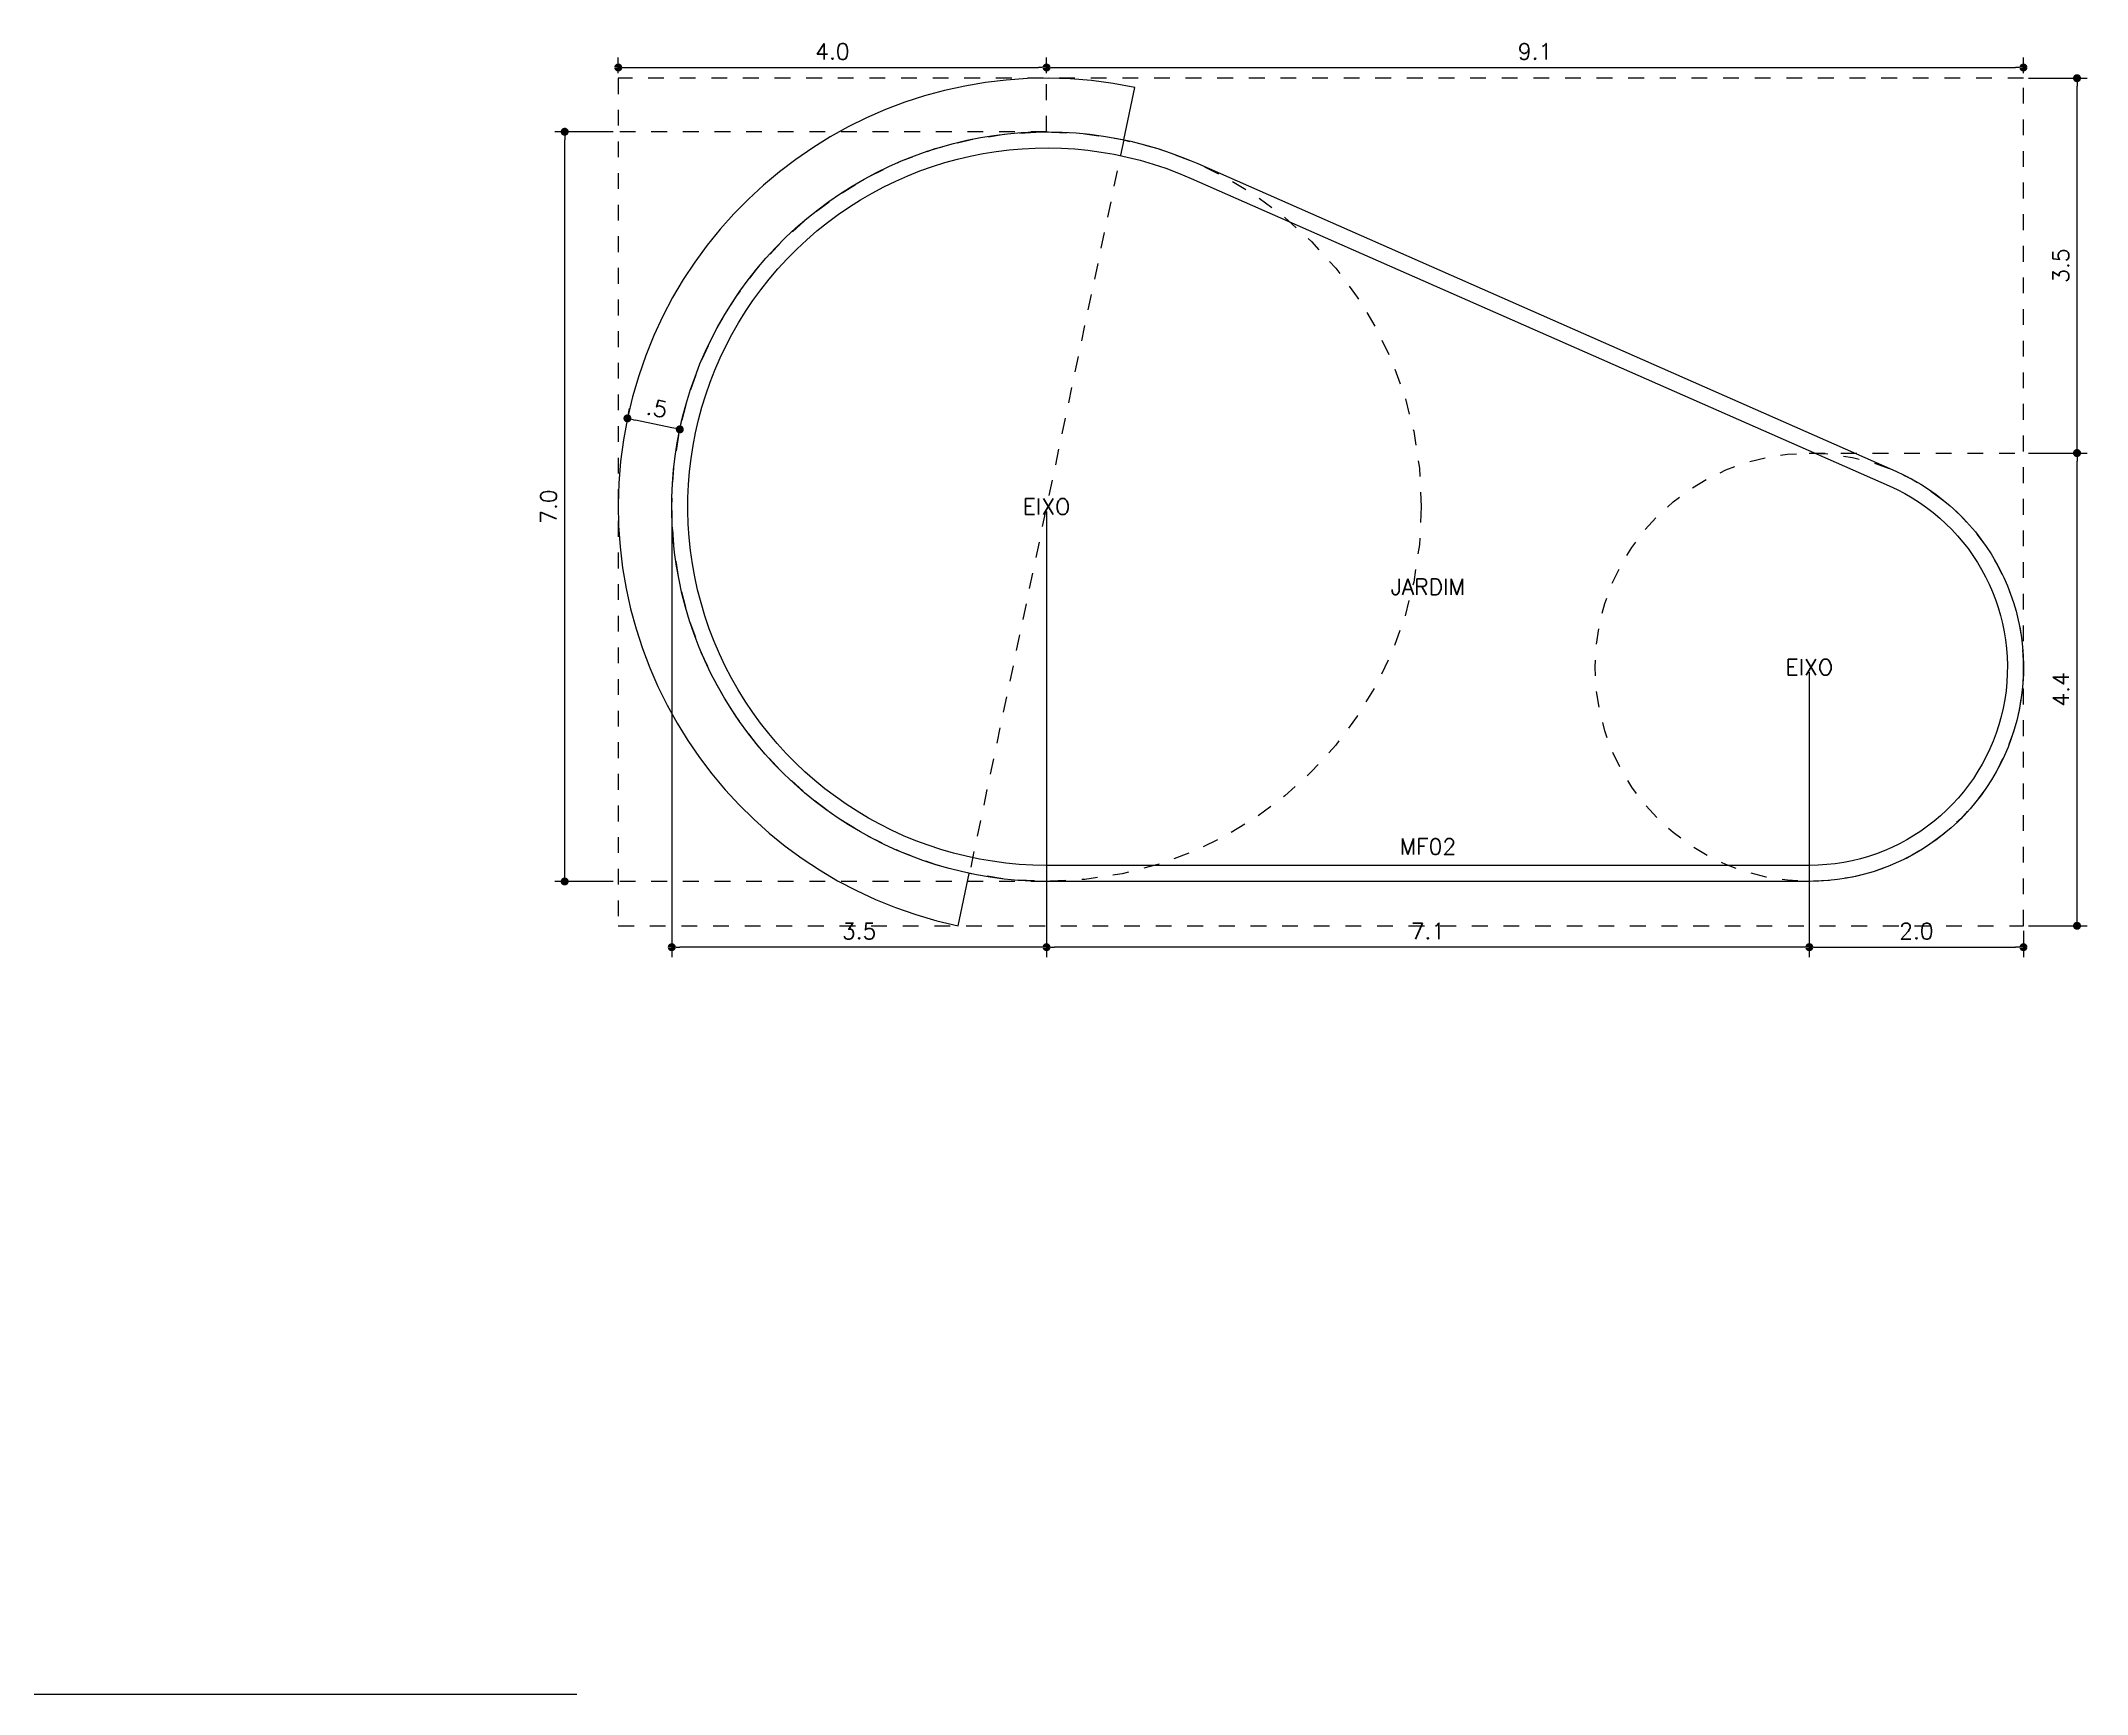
# Model space of a CAD drawing. Extents: x 387222 to 388513, y 9633222 to 9634061.
# Drawn here: x 387662.79 to 387681.9, y 9633447.63 to 9633463.07 of the extents above; entities that cross this region are included whole.
import ezdxf
from ezdxf.enums import TextEntityAlignment as Align

# ---------------------------------------------------------------- set-up
doc = ezdxf.new("R2010")
doc.units = 0
doc.header["$LTSCALE"] = 0.049213
doc.header["$PDSIZE"] = -2.5
doc.linetypes.add('ACAD_PROJEÇÃO', pattern=[0.2, 0.1, -0.1])
doc.layers.get('Defpoints').update_dxf_attribs({"color": 8})
for name, color, linetype in [('AI-Cotas', 12, 'Continuous'), ('AI-Texto', 2, 'Continuous'), ('BANCO', 2, 'Continuous'), ('MEIO-FIO', 3, 'Continuous'), ('PROJEÇÃO', 8, 'ACAD_PROJEÇÃO')]:
    doc.layers.add(name, color=color, linetype=linetype)
doc.styles.add('RS75', font='romans.shx', dxfattribs={"height": 0.15})
doc.dimstyles.new('Cota 75', dxfattribs={"dimscale": 0.075, "dimtxt": 0.15, "dimasz": 1, "dimexe": 1.25, "dimexo": 0.625, "dimgap": 1, "dimtad": 1, "dimzin": 4, "dimdsep": 46, "dimtxsty": 'RS75', "dimblk": 'DOT', "dimcen": 0.1, "dimclrt": 2, "dimadec": 0, "dimazin": 0, "dimtfac": 1, "dimtix": 1, "dimtmove": 0, "dimatfit": 3, "dimldrblk": 'DOT', "dimfxl": 1, "dimarcsym": 0})

# ---------------------------------------------------------------- blocks, each defined once
blk = doc.blocks.new('_Dot')
at = {"color": 0, "linetype": 'ByBlock', "lineweight": -2}
blk.add_line((-0.5, 0), (-1, 0), dxfattribs=at)
at = {"color": 0, "linetype": 'ByBlock', "const_width": 0.5}
blk.add_lwpolyline([(-0.25, 0, 1), (0.25, 0, 1)], format="xyb", close=True, dxfattribs=at)
blk = doc.blocks.new('*D90')
at = {"layer": 'AI-Cotas', "color": 0, "lineweight": -2, "transparency": 16777216}
for p, q in [((387679.306, 9633457.171), (387679.306, 9633454.51)), ((387681.306, 9633454.757), (387681.306, 9633454.51)), ((387679.381, 9633454.604), (387681.231, 9633454.604))]:
    blk.add_line(p, q, dxfattribs=at)
at = {"layer": 'Defpoints', "color": 0, "transparency": 16777216}
for p in [(387679.306, 9633457.218), (387681.306, 9633454.804), (387681.306, 9633454.604)]:
    blk.add_point(p, dxfattribs=at)
at = {"layer": 'AI-Cotas', "color": 0, "lineweight": -2, "transparency": 16777216, "xscale": 0.075, "yscale": 0.075, "zscale": 0.075, "rotation": 180}
blk.add_blockref('_Dot', (387679.306, 9633454.604), dxfattribs=at)
at = {"layer": 'AI-Cotas', "color": 0, "lineweight": -2, "transparency": 16777216, "xscale": 0.075, "yscale": 0.075, "zscale": 0.075}
blk.add_blockref('_Dot', (387681.306, 9633454.604), dxfattribs=at)
at = {"layer": 'AI-Cotas', "color": 2, "transparency": 16777216, "insert": (387680.306, 9633454.754), "char_height": 0.15, "attachment_point": 5, "style": 'RS75'}
blk.add_mtext('2.0', dxfattribs=at)
blk = doc.blocks.new('*D91')
at = {"layer": 'AI-Cotas', "color": 0, "lineweight": -2, "transparency": 16777216}
for p, q in [((387672.182, 9633458.671), (387672.182, 9633454.51)), ((387679.306, 9633457.171), (387679.306, 9633454.51)), ((387679.231, 9633454.604), (387672.257, 9633454.604))]:
    blk.add_line(p, q, dxfattribs=at)
at = {"layer": 'Defpoints', "color": 0, "transparency": 16777216}
for p in [(387672.182, 9633458.718), (387679.306, 9633457.218), (387672.182, 9633454.604)]:
    blk.add_point(p, dxfattribs=at)
at = {"layer": 'AI-Cotas', "color": 0, "lineweight": -2, "transparency": 16777216, "xscale": 0.075, "yscale": 0.075, "zscale": 0.075, "rotation": 180}
blk.add_blockref('_Dot', (387672.182, 9633454.604), dxfattribs=at)
at = {"layer": 'AI-Cotas', "color": 0, "lineweight": -2, "transparency": 16777216, "xscale": 0.075, "yscale": 0.075, "zscale": 0.075}
blk.add_blockref('_Dot', (387679.306, 9633454.604), dxfattribs=at)
at = {"layer": 'AI-Cotas', "color": 2, "transparency": 16777216, "insert": (387675.744, 9633454.754), "char_height": 0.15, "attachment_point": 5, "style": 'RS75'}
blk.add_mtext('7.1', dxfattribs=at)
blk = doc.blocks.new('*D92')
at = {"layer": 'AI-Cotas', "color": 0, "lineweight": -2, "transparency": 16777216}
for p, q in [((387668.682, 9633458.671), (387668.682, 9633454.51)), ((387672.182, 9633458.671), (387672.182, 9633454.51)), ((387672.107, 9633454.604), (387668.757, 9633454.604))]:
    blk.add_line(p, q, dxfattribs=at)
at = {"layer": 'Defpoints', "color": 0, "transparency": 16777216}
for p in [(387668.682, 9633458.718), (387672.182, 9633458.718), (387668.682, 9633454.604)]:
    blk.add_point(p, dxfattribs=at)
at = {"layer": 'AI-Cotas', "color": 0, "lineweight": -2, "transparency": 16777216, "xscale": 0.075, "yscale": 0.075, "zscale": 0.075, "rotation": 180}
blk.add_blockref('_Dot', (387668.682, 9633454.604), dxfattribs=at)
at = {"layer": 'AI-Cotas', "color": 0, "lineweight": -2, "transparency": 16777216, "xscale": 0.075, "yscale": 0.075, "zscale": 0.075}
blk.add_blockref('_Dot', (387672.182, 9633454.604), dxfattribs=at)
at = {"layer": 'AI-Cotas', "color": 2, "transparency": 16777216, "insert": (387670.432, 9633454.754), "char_height": 0.15, "attachment_point": 5, "style": 'RS75'}
blk.add_mtext('3.5', dxfattribs=at)
blk = doc.blocks.new('*D93')
at = {"layer": 'AI-Cotas', "color": 0, "lineweight": -2, "transparency": 16777216}
for p, q in [((387668.278, 9633459.588), (387668.288, 9633459.634)), ((387668.684, 9633459.454), (387668.342, 9633459.526)), ((387668.767, 9633459.485), (387668.777, 9633459.531))]:
    blk.add_line(p, q, dxfattribs=at)
at = {"layer": 'Defpoints', "color": 0, "transparency": 16777216}
for p in [(387668.268, 9633459.542), (387668.268, 9633459.542), (387668.757, 9633459.439)]:
    blk.add_point(p, dxfattribs=at)
at = {"layer": 'AI-Cotas', "color": 0, "lineweight": -2, "transparency": 16777216, "xscale": 0.075, "yscale": 0.075, "zscale": 0.075}
for p, rotation in [((387668.268, 9633459.542), 168.1095639784114), ((387668.757, 9633459.439), 348.1095639784114)]:
    blk.add_blockref('_Dot', p, dxfattribs=dict(at, rotation=rotation))
at = {"layer": 'AI-Cotas', "color": 2, "transparency": 16777216, "insert": (387668.544, 9633459.637), "char_height": 0.15, "attachment_point": 5, "rotation": 348.1096, "style": 'RS75'}
blk.add_mtext('.5', dxfattribs=at)
blk = doc.blocks.new('*D95')
at = {"layer": 'AI-Cotas', "color": 0, "lineweight": -2, "transparency": 16777216}
for p, q in [((387681.353, 9633459.218), (387681.9, 9633459.218)), ((387681.806, 9633454.879), (387681.806, 9633459.143)), ((387681.353, 9633454.804), (387681.9, 9633454.804))]:
    blk.add_line(p, q, dxfattribs=at)
at = {"layer": 'Defpoints', "color": 0, "transparency": 16777216}
for p in [(387681.306, 9633459.218), (387681.806, 9633459.218), (387681.306, 9633454.804)]:
    blk.add_point(p, dxfattribs=at)
at = {"layer": 'AI-Cotas', "color": 0, "lineweight": -2, "transparency": 16777216, "xscale": 0.075, "yscale": 0.075, "zscale": 0.075}
for p, rotation in [((387681.806, 9633459.218), 90), ((387681.806, 9633454.804), 270)]:
    blk.add_blockref('_Dot', p, dxfattribs=dict(at, rotation=rotation))
at = {"layer": 'AI-Cotas', "color": 2, "transparency": 16777216, "insert": (387681.656, 9633457.011), "char_height": 0.15, "attachment_point": 5, "rotation": 90, "style": 'RS75'}
blk.add_mtext('4.4', dxfattribs=at)
blk = doc.blocks.new('*D96')
at = {"layer": 'AI-Cotas', "color": 0, "lineweight": -2, "transparency": 16777216}
for p, q in [((387681.353, 9633462.718), (387681.9, 9633462.718)), ((387681.806, 9633459.293), (387681.806, 9633462.643)), ((387681.353, 9633459.218), (387681.9, 9633459.218))]:
    blk.add_line(p, q, dxfattribs=at)
at = {"layer": 'Defpoints', "color": 0, "transparency": 16777216}
for p in [(387681.306, 9633462.718), (387681.806, 9633462.718), (387681.306, 9633459.218)]:
    blk.add_point(p, dxfattribs=at)
at = {"layer": 'AI-Cotas', "color": 0, "lineweight": -2, "transparency": 16777216, "xscale": 0.075, "yscale": 0.075, "zscale": 0.075}
for p, rotation in [((387681.806, 9633462.718), 90), ((387681.806, 9633459.218), 270)]:
    blk.add_blockref('_Dot', p, dxfattribs=dict(at, rotation=rotation))
at = {"layer": 'AI-Cotas', "color": 2, "transparency": 16777216, "insert": (387681.656, 9633460.968), "char_height": 0.15, "attachment_point": 5, "rotation": 90, "style": 'RS75'}
blk.add_mtext('3.5', dxfattribs=at)
blk = doc.blocks.new('*D97')
at = {"layer": 'AI-Cotas', "color": 0, "lineweight": -2, "transparency": 16777216}
for p, q in [((387668.182, 9633462.765), (387668.182, 9633462.911)), ((387672.182, 9633462.764), (387672.182, 9633462.911)), ((387668.257, 9633462.818), (387672.107, 9633462.818))]:
    blk.add_line(p, q, dxfattribs=at)
at = {"layer": 'Defpoints', "color": 0, "transparency": 16777216}
for p in [(387668.182, 9633462.718), (387672.182, 9633462.818), (387672.182, 9633462.717)]:
    blk.add_point(p, dxfattribs=at)
at = {"layer": 'AI-Cotas', "color": 0, "lineweight": -2, "transparency": 16777216, "xscale": 0.075, "yscale": 0.075, "zscale": 0.075, "rotation": 180}
blk.add_blockref('_Dot', (387668.182, 9633462.818), dxfattribs=at)
at = {"layer": 'AI-Cotas', "color": 0, "lineweight": -2, "transparency": 16777216, "xscale": 0.075, "yscale": 0.075, "zscale": 0.075}
blk.add_blockref('_Dot', (387672.182, 9633462.818), dxfattribs=at)
at = {"layer": 'AI-Cotas', "color": 2, "transparency": 16777216, "insert": (387670.182, 9633462.968), "char_height": 0.15, "attachment_point": 5, "style": 'RS75'}
blk.add_mtext('4.0', dxfattribs=at)
blk = doc.blocks.new('*D98')
at = {"layer": 'AI-Cotas', "color": 0, "lineweight": -2, "transparency": 16777216}
for p, q in [((387672.182, 9633462.764), (387672.182, 9633462.911)), ((387681.306, 9633462.765), (387681.306, 9633462.911)), ((387672.257, 9633462.818), (387681.231, 9633462.818))]:
    blk.add_line(p, q, dxfattribs=at)
at = {"layer": 'Defpoints', "color": 0, "transparency": 16777216}
for p in [(387672.182, 9633462.717), (387681.306, 9633462.818), (387681.306, 9633462.718)]:
    blk.add_point(p, dxfattribs=at)
at = {"layer": 'AI-Cotas', "color": 0, "lineweight": -2, "transparency": 16777216, "xscale": 0.075, "yscale": 0.075, "zscale": 0.075, "rotation": 180}
blk.add_blockref('_Dot', (387672.182, 9633462.818), dxfattribs=at)
at = {"layer": 'AI-Cotas', "color": 0, "lineweight": -2, "transparency": 16777216, "xscale": 0.075, "yscale": 0.075, "zscale": 0.075}
blk.add_blockref('_Dot', (387681.306, 9633462.818), dxfattribs=at)
at = {"layer": 'AI-Cotas', "color": 2, "transparency": 16777216, "insert": (387676.744, 9633462.968), "char_height": 0.15, "attachment_point": 5, "style": 'RS75'}
blk.add_mtext('9.1', dxfattribs=at)
blk = doc.blocks.new('*D99')
at = {"layer": 'AI-Cotas', "color": 0, "lineweight": -2, "transparency": 16777216}
for p, q in [((387668.136, 9633462.218), (387667.589, 9633462.218)), ((387667.682, 9633455.293), (387667.682, 9633462.143)), ((387668.136, 9633455.218), (387667.589, 9633455.218))]:
    blk.add_line(p, q, dxfattribs=at)
at = {"layer": 'Defpoints', "color": 0, "transparency": 16777216}
for p in [(387667.682, 9633462.218), (387668.182, 9633462.218), (387668.182, 9633455.218)]:
    blk.add_point(p, dxfattribs=at)
at = {"layer": 'AI-Cotas', "color": 0, "lineweight": -2, "transparency": 16777216, "xscale": 0.075, "yscale": 0.075, "zscale": 0.075}
for p, rotation in [((387667.682, 9633462.218), 90), ((387667.682, 9633455.218), 270)]:
    blk.add_blockref('_Dot', p, dxfattribs=dict(at, rotation=rotation))
at = {"layer": 'AI-Cotas', "color": 2, "transparency": 16777216, "insert": (387667.532, 9633458.718), "char_height": 0.15, "attachment_point": 5, "rotation": 90, "style": 'RS75'}
blk.add_mtext('7.0', dxfattribs=at)

msp = doc.modelspace()

# ---------------------------------------------------------------- linework, layer by layer
msp.add_lwpolyline([(387637.222, 9633447.63), (387667.795, 9633447.63)])
at = {"layer": 'BANCO'}
msp.add_lwpolyline([(387672.903, 9633462.143), (387673.007, 9633462.632, 0.999985), (387671.358, 9633454.804), (387671.461, 9633455.293)], format="xyb", dxfattribs=at)
at = {"layer": 'MEIO-FIO'}
msp.add_lwpolyline([(387679.306, 9633455.218), (387672.182, 9633455.218, -1.232486), (387673.594, 9633461.921), (387680.113, 9633459.048, -0.811368), (387679.306, 9633455.218)], format="xyb", dxfattribs=at)
msp.add_lwpolyline([(387679.306, 9633455.368), (387672.182, 9633455.368, -1.232486), (387673.533, 9633461.783), (387680.052, 9633458.911, -0.811368)], format="xyb", close=True, dxfattribs=at)
at = {"layer": 'PROJEÇÃO', "ltscale": 30}
msp.add_lwpolyline([(387668.182, 9633454.804), (387681.306, 9633454.804), (387681.306, 9633462.718), (387668.182, 9633462.718)], close=True, dxfattribs=at)
for points in [[(387672.182, 9633462.218), (387672.182, 9633462.718)], [(387672.182, 9633462.218), (387668.182, 9633462.218)], [(387672.903, 9633462.143), (387671.461, 9633455.293)], [(387679.306, 9633459.218), (387681.306, 9633459.218)], [(387672.182, 9633455.218), (387668.182, 9633455.218)]]:
    msp.add_lwpolyline(points, dxfattribs=at)
for centre, radius in [((387672.182, 9633458.718), 3.5), ((387679.306, 9633457.218), 2)]:
    msp.add_circle(centre, radius, dxfattribs=at)

# ---------------------------------------------------------------- texts
at = {"layer": 'AI-Texto', "style": 'RS75'}
msp.add_text('MF02', height=0.15, dxfattribs=at).set_placement((387675.744, 9633455.543), align=Align.MIDDLE_CENTER)
at = {"layer": 'AI-Texto', "char_height": 0.15, "width": 2.12309, "attachment_point": 5, "style": 'RS75'}
for s, insert in [('EIXO', (387672.182, 9633458.718)), ('JARDIM', (387675.744, 9633457.968)), ('EIXO', (387679.306, 9633457.218))]:
    msp.add_mtext(s, dxfattribs=dict(at, insert=insert))

# ---------------------------------------------------------------- dimensions: what is measured, and where the dimension line sits
at = {"layer": 'AI-Cotas'}
for base, p1, p2, picture, middle in [((387672.182, 9633462.818), (387668.182, 9633462.718), (387672.182, 9633462.717), '*D97', (387670.182, 9633462.968)), ((387681.306, 9633462.818), (387672.182, 9633462.717), (387681.306, 9633462.718), '*D98', (387676.744, 9633462.968)), ((387668.682, 9633454.604), (387672.182, 9633458.718), (387668.682, 9633458.718), '*D92', (387670.432, 9633454.754)), ((387672.182, 9633454.604), (387679.306, 9633457.218), (387672.182, 9633458.718), '*D91', (387675.744, 9633454.754)), ((387681.306, 9633454.604), (387679.306, 9633457.218), (387681.306, 9633454.804), '*D90', (387680.306, 9633454.754))]:
    dim = msp.add_linear_dim(base=base, p1=p1, p2=p2, dimstyle='Cota 75', override={"dimdec": 1}, dxfattribs=at)
    dim.commit()
    dim.dimension.update_dxf_attribs({"geometry": picture, "text_midpoint": middle})
for base, p1, p2, picture, middle in [((387681.806, 9633462.718), (387681.306, 9633459.218), (387681.306, 9633462.718), '*D96', (387681.656, 9633460.968)), ((387667.682, 9633462.218), (387668.182, 9633455.218), (387668.182, 9633462.218), '*D99', (387667.532, 9633458.718)), ((387681.806, 9633459.218), (387681.306, 9633454.804), (387681.306, 9633459.218), '*D95', (387681.656, 9633457.011))]:
    dim = msp.add_linear_dim(base=base, p1=p1, p2=p2, angle=90, dimstyle='Cota 75', override={"dimdec": 1}, dxfattribs=at)
    dim.commit()
    dim.dimension.update_dxf_attribs({"geometry": picture, "text_midpoint": middle})
dim = msp.add_aligned_dim(p1=(387668.757, 9633459.439), p2=(387668.268, 9633459.542), distance=0, dimstyle='Cota 75', override={"dimdec": 1}, dxfattribs=at)
dim.commit()
dim.dimension.update_dxf_attribs({"geometry": '*D93', "text_midpoint": (387668.544, 9633459.637)})

doc.saveas('drawing.dxf')
